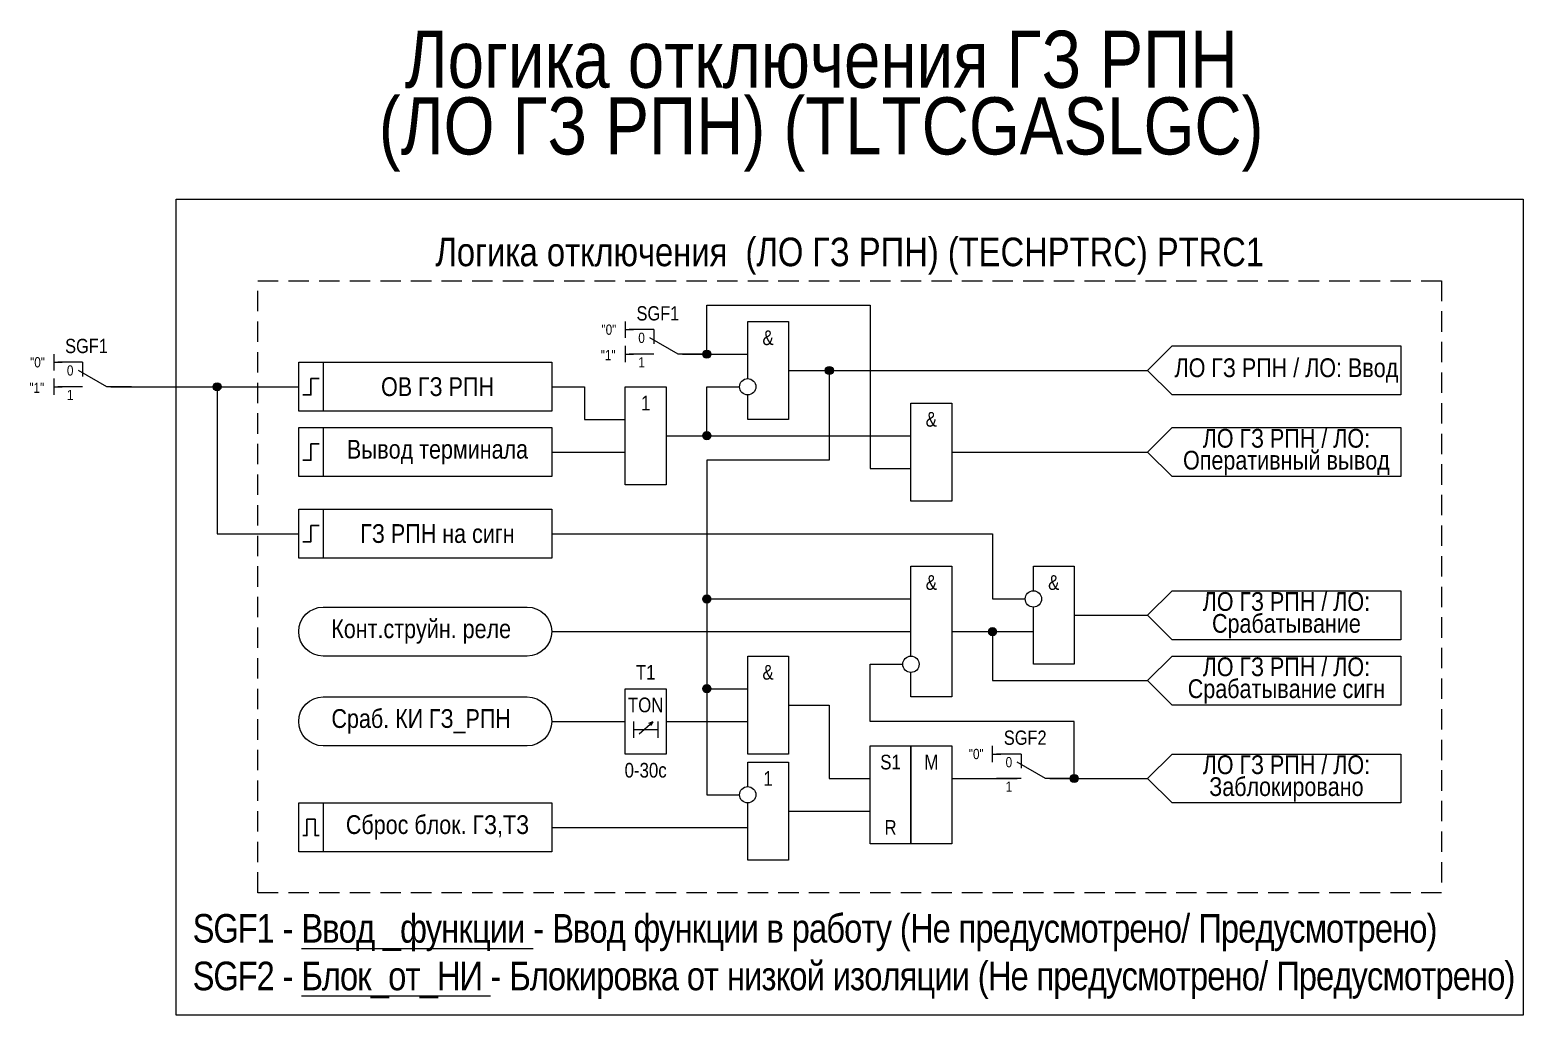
# Model space of a CAD drawing. Header units: millimetres. Extents: x 106 to 2636, y 99 to 588.
# Drawn here: x 106.1 to 289, y 333 to 453.7 of the extents above; entities that cross this region are included whole.
import ezdxf
from ezdxf.enums import TextEntityAlignment as Align

# ---------------------------------------------------------------- set-up
doc = ezdxf.new("R2010")
doc.units = ezdxf.units.MM
doc.linetypes.add('штриховая2', pattern=[0.375, 0.25, -0.125])
doc.layers.add('invisible', color=252, linetype='Continuous', plot=False)
doc.layers.add('TEXT', color=7, linetype='Continuous', lineweight=25)
doc.layers.add('Основная', color=7, linetype='Continuous')
doc.styles.add('2.5_Gost_RD', font='ARIALN.TTF', dxfattribs={"height": 2.5})
doc.styles.add('3.5_Gost_RD', font='ARIALN.TTF', dxfattribs={"height": 3.5})
doc.styles.add('Вывод', font='ARIALN.TTF', dxfattribs={"height": 2.5})
doc.styles.add('Компонент', font='ARIALN.TTF', dxfattribs={"height": 3.5})

# ---------------------------------------------------------------- blocks, each defined once
blk = doc.blocks.new('*U1033')
at = {"layer": 'Основная', "color": 0}
blk.add_line((0, 0), (7, 4), dxfattribs=at)
at = {"layer": 'Основная', "ltscale": 0.35}
blk.add_line((6, 6), (6, 2.5), dxfattribs=at)
blk = doc.blocks.new('*U981')
at = {"layer": 'Основная', "color": 0}
for p, q in [((-3, 6), (-9, 6)), ((-3, 0), (-9, 0)), ((9, 0), (3, 0))]:
    blk.add_line(p, q, dxfattribs=at)
at = {"layer": 'Основная', "ltscale": 0.25, "xscale": -1}
blk.add_blockref('*U1033', (3, 0), dxfattribs=at)
at = {"layer": 'Основная'}
for tag, height, style, p in [('ОУ', 3.5, 'Компонент', (-2, 10)), ('В1', 2.5, 'Вывод', (-14, 6)), ('В2', 2.5, 'Вывод', (-6, 4)), ('В3', 2.5, 'Вывод', (-6, -2))]:
    blk.add_attdef(tag, text='', height=height, dxfattribs=dict(at, style=style)).set_placement(p, align=Align.MIDDLE_CENTER)
blk = doc.blocks.new('Точка')
at = {"ltscale": 100}
h = blk.add_hatch(color=256, dxfattribs=at)
h.dxf.hatch_style = 1
edge = h.paths.add_edge_path()
edge.add_arc((0, 0), 0.5, 0, 360)
blk.add_circle((0, 0), 0.5, dxfattribs=at)

msp = doc.modelspace()

# ---------------------------------------------------------------- linework, layer by layer
at = {"ltscale": 100}
for p, q in [((179, 418), (179, 416)), ((179, 417), (180, 417)), ((179, 415), (179, 413)), ((179, 414), (180, 414)), ((184, 369), (184, 369)), ((224, 364), (224, 366)), ((224, 365), (225, 365))]:
    msp.add_line(p, q, dxfattribs=at)
at = {"color": 7, "ltscale": 100}
for p, q in [((180.7, 367.46), (182.37, 368.95)), ((182.37, 368.95), (181.85, 368.73)), ((182.37, 368.95), (182.11, 368.48))]:
    msp.add_line(p, q, dxfattribs=at)
at = {"color": 3, "ltscale": 100}
msp.add_lwpolyline([(124, 433), (289, 433), (289, 333), (124, 333)], close=True, dxfattribs=at)
at = {"linetype": 'штриховая2', "ltscale": 10}
msp.add_lwpolyline([(134, 423), (279, 423), (279, 348), (134, 348)], close=True, dxfattribs=at)
at = {"ltscale": 100}
for points in [[(186, 414), (189, 414), (189, 420), (209, 420), (209, 400), (214, 400)], [(194, 411), (194, 418), (199, 418), (199, 406), (194, 406), (194, 409)], [(186, 414), (194, 414)], [(243, 412), (246, 415), (274, 415), (274, 409), (246, 409), (243, 412)], [(199, 412), (204, 412), (204, 401), (189, 401), (189, 394), (189, 394)], [(199, 412), (204, 412), (204, 401), (189, 401), (189, 384), (214, 384)], [(199, 412), (204, 412), (204, 401), (189, 401), (189, 373), (194, 373)], [(199, 412), (204, 412), (204, 401), (189, 401), (189, 360), (193, 360)], [(199, 412), (243, 412)], [(170, 410), (174, 410), (174, 406), (179, 406)], [(184, 404), (189, 404), (189, 410), (193, 410)], [(243, 402), (246, 405), (274, 405), (274, 399), (246, 399), (243, 402)], [(184, 404), (214, 404)], [(170, 402), (179, 402)], [(219, 402), (243, 402)], [(170, 392), (224, 392), (224, 384), (228, 384)], [(214, 377), (214, 388), (219, 388), (219, 372), (214, 372), (214, 375)], [(229, 385), (229, 388), (234, 388), (234, 376), (229, 376), (229, 383)], [(243, 382), (246, 385), (274, 385), (274, 379), (246, 379), (243, 382)], [(234, 382), (243, 382)], [(170, 380), (214, 380)], [(219, 380), (229, 380)], [(219, 380), (224, 380), (224, 374), (243, 374)], [(243, 374), (246, 377), (274, 377), (274, 371), (246, 371), (243, 374)], [(231, 362), (234, 362), (234, 369), (209, 369), (209, 376), (213, 376)], [(199, 371), (204, 371), (204, 362), (209, 362)], [(170, 369), (179, 369)], [(180, 369), (180, 367)], [(180, 368), (183, 368)], [(183, 369), (183, 367)], [(184, 369), (194, 369)], [(243, 362), (246, 365), (274, 365), (274, 359), (246, 359), (243, 362)], [(194, 361), (194, 364), (199, 364), (199, 352), (194, 352), (194, 359)], [(219, 362), (227, 362)], [(231, 362), (243, 362)], [(199, 358), (209, 358)], [(170, 356), (194, 356)]]:
    msp.add_lwpolyline(points, dxfattribs=at)
for points in [[(139, 413), (170, 413), (170, 407), (139, 407)], [(139, 413), (142, 413), (142, 407), (139, 407)], [(179, 410), (184, 410), (184, 398), (179, 398)], [(214, 408), (219, 408), (219, 396), (214, 396)], [(139, 405), (170, 405), (170, 399), (139, 399)], [(139, 405), (142, 405), (142, 399), (139, 399)], [(139, 395), (142, 395), (142, 389), (139, 389)], [(139, 395), (170, 395), (170, 389), (139, 389)], [(194, 377), (199, 377), (199, 365), (194, 365)], [(179, 373), (184, 373), (184, 365), (179, 365)], [(209, 366), (214, 366), (214, 354), (209, 354)], [(214, 366), (219, 366), (219, 354), (214, 354)], [(139, 359), (170, 359), (170, 353), (139, 353)], [(139, 359), (142, 359), (142, 353), (139, 353)]]:
    msp.add_lwpolyline(points, close=True, dxfattribs=at)
at = {"lineweight": 30, "ltscale": 100}
for points in [[(141.5, 411), (140.5, 411), (140.5, 409), (139.5, 409)], [(141.5, 403), (140.5, 403), (140.5, 401), (139.5, 401)], [(141.5, 393), (140.5, 393), (140.5, 391), (139.5, 391)], [(139.5, 355), (140, 355), (140, 357), (141, 357), (141, 355), (141.5, 355)]]:
    msp.add_lwpolyline(points, dxfattribs=at)
at = {"ltscale": 100}
for points in [[(142, 377, -1), (142, 383), (167, 383, -1), (167, 377)], [(142, 366, -1), (142, 372), (167, 372, -1), (167, 366)]]:
    msp.add_lwpolyline(points, format="xyb", close=True, dxfattribs=at)
for centre in [(194, 410), (229, 384), (214, 376), (194, 360)]:
    msp.add_circle(centre, 1, dxfattribs=at)
at = {"layer": 'invisible', "ltscale": 100}
for p, q in [((109, 414), (109, 412)), ((109, 413), (110, 413)), ((109, 411), (109, 409)), ((109, 410), (110, 410))]:
    msp.add_line(p, q, dxfattribs=at)
for points in [[(116, 410), (139, 410)], [(116, 410), (129, 410), (129, 392), (139, 392)]]:
    msp.add_lwpolyline(points, dxfattribs=at)

# ---------------------------------------------------------------- block references
at = {"ltscale": 100}
for p in [(189, 414), (204, 412), (189, 404), (189, 384), (224, 380), (189, 373), (234, 362)]:
    msp.add_blockref('Точка', p, dxfattribs=at)
at = {"layer": 'invisible', "ltscale": 0.25, "xscale": 0.5, "yscale": 0.5, "zscale": 0.5}
msp.add_blockref('*U981', (114, 410), dxfattribs=at).add_auto_attribs({'ОУ': 'SGF1', 'В1': '"0"', 'В2': '0', 'В3': '1'})
at = {"layer": 'invisible', "ltscale": 100}
msp.add_blockref('Точка', (129, 410), dxfattribs=at)
at = {"layer": 'Основная', "ltscale": 0.25, "xscale": 0.5, "yscale": 0.5, "zscale": 0.5}
for p, values in [((184, 414), {'ОУ': 'SGF1', 'В1': '"0"', 'В2': '0', 'В3': '1'}), ((229, 362), {'ОУ': 'SGF2', 'В1': '"0"', 'В2': '0', 'В3': '1'})]:
    msp.add_blockref('*U981', p, dxfattribs=at).add_auto_attribs(values)

# ---------------------------------------------------------------- texts
at = {"ltscale": 100}
for s, insert, char_height, width, attachment_point, style in [('Логика отключения  (ЛО ГЗ РПН) (TECHPTRC) {\\C6;PTRC1}', (206.5, 426), 3.5, 145, 5, '3.5_Gost_RD'), ('&', (196.5, 416), 1.8, 5, 5, '2.5_Gost_RD'), ('"1"', (176, 414.5), 1.25, 2, 1, '3.5_Gost_RD'), ('1', (181.5, 408), 1.8, 5, 5, '2.5_Gost_RD'), ('&', (216.5, 406), 1.8, 5, 5, '2.5_Gost_RD'), ('&', (216.5, 386), 1.8, 5, 5, '2.5_Gost_RD'), ('&', (231.5, 386), 1.8, 5, 5, '2.5_Gost_RD'), ('\\A1;\\pxsm0.7;Конт.струйн. реле', (154, 380), 2.3, 31, 5, '2.5_Gost_RD'), ('T1', (181.5, 375), 1.8, 5, 5, '2.5_Gost_RD'), ('&', (196.5, 375), 1.8, 5, 5, '2.5_Gost_RD'), ('TON', (181.5, 371), 1.8, 5, 5, '2.5_Gost_RD'), ('\\A1;\\pxsm0.7;Сраб. КИ ГЗ_РПН', (154, 369), 2.3, 31, 5, '2.5_Gost_RD'), ('S1', (211.5, 364), 1.8, 5, 5, '2.5_Gost_RD'), ('М', (216.5, 364), 1.8, 5, 5, '2.5_Gost_RD'), ('0-30с', (181.5, 363), 1.8, 5, 5, '2.5_Gost_RD'), ('1', (196.5, 362), 1.8, 5, 5, '2.5_Gost_RD'), ('R', (211.5, 356), 1.8, 5, 5, '2.5_Gost_RD')]:
    msp.add_mtext(s, dxfattribs=dict(at, insert=insert, char_height=char_height, width=width, attachment_point=attachment_point, style=style))
at = {"color": 30, "ltscale": 100, "insert": (207.5, 340.19), "char_height": 3.5, "width": 163, "attachment_point": 5, "style": '3.5_Gost_RD'}
msp.add_mtext('\\pxql;{\\T0.95;SGF1 - \\LВвод _функции\\l - Ввод функции в работу (Не предусмотрено/ Предусмотрено)\\PSGF2 - \\LБлок_от_HИ\\l - Блокировка от низкой изоляции (Не предусмотрено/ Предусмотрено)}', dxfattribs=at)
at = {"layer": 'invisible', "ltscale": 100, "insert": (106, 410.5), "char_height": 1.25, "width": 2, "attachment_point": 1, "style": '3.5_Gost_RD'}
msp.add_mtext('"1"', dxfattribs=at)
at = {"layer": 'TEXT', "ltscale": 100, "attachment_point": 5}
for s, insert, char_height, width, style in [('\\pxsm0.7;Логика отключения ГЗ РПН \\P(ЛО ГЗ РПН) (TLTCGASLGC)', (203, 445), 7, 180, '3.5_Gost_RD'), ('\\pxsm0.7;ЛО ГЗ РПН / ЛО: Ввод', (260, 412), 2.3, 28, '2.5_Gost_RD'), ('\\pxsm0.7;ОВ ГЗ РПН', (156, 410), 2.3, 28, '2.5_Gost_RD'), ('\\pxsm0.7;ЛО ГЗ РПН / ЛО: Оперативный вывод', (260, 402), 2.3, 28, '2.5_Gost_RD'), ('\\pxsm0.7;ГЗ РПН на сигн', (156, 392), 2.3, 28, '2.5_Gost_RD'), ('\\pxsm0.7;ЛО ГЗ РПН / ЛО: Срабатывание', (260, 382), 2.3, 28, '2.5_Gost_RD'), ('\\pxsm0.7;ЛО ГЗ РПН / ЛО: Срабатывание сигн', (260, 374), 2.3, 28, '2.5_Gost_RD'), ('\\pxsm0.7;ЛО ГЗ РПН / ЛО: Заблокировано', (260, 362), 2.3, 28, '2.5_Gost_RD'), ('\\pxsm0.7;Сброс блок. ГЗ,ТЗ', (156, 356), 2.3, 28, '2.5_Gost_RD')]:
    msp.add_mtext(s, dxfattribs=dict(at, insert=insert, char_height=char_height, width=width, style=style))
at = {"layer": 'TEXT', "color": 0, "ltscale": 100, "insert": (156, 402), "char_height": 2.3, "width": 28, "attachment_point": 5, "style": '2.5_Gost_RD'}
msp.add_mtext('\\pxsm0.7;{\\C256;Вывод терминала}', dxfattribs=at)

doc.saveas('drawing.dxf')
